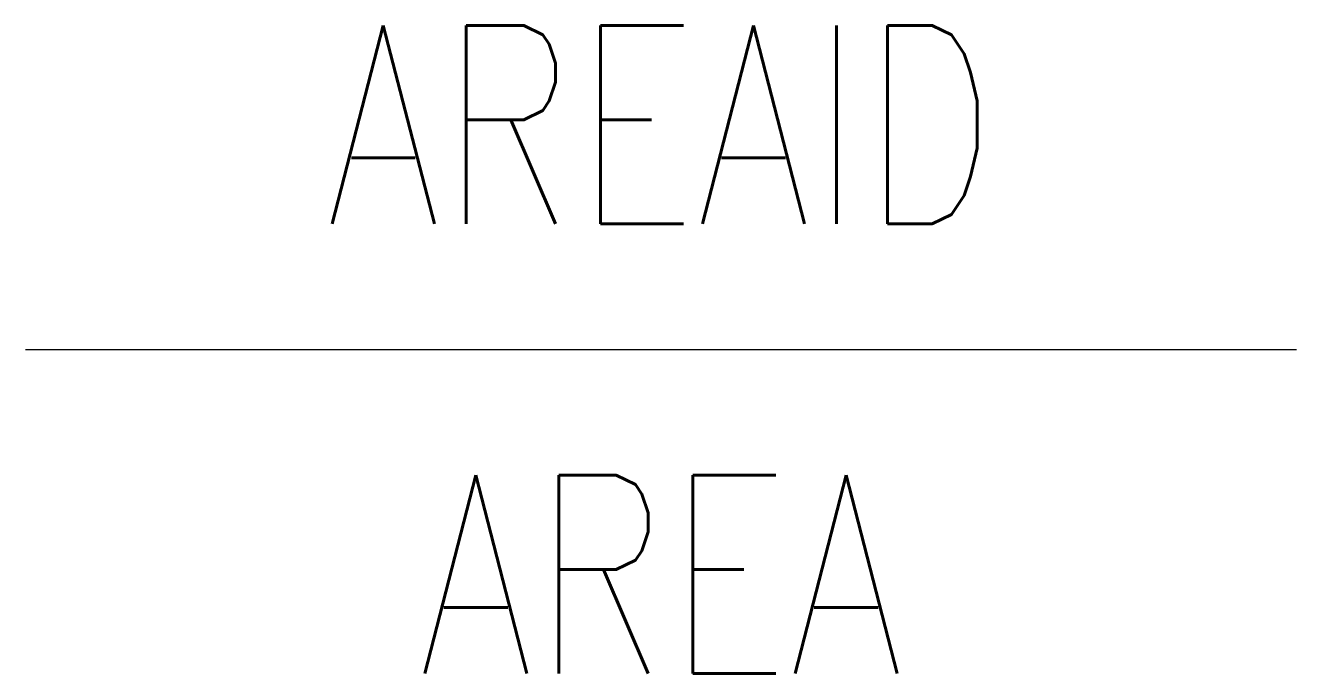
# Model space of a CAD drawing. Extents: x -0.3 to 0.3, y -0.153 to 0.153.
import ezdxf
from ezdxf.enums import TextEntityAlignment as Align

# ---------------------------------------------------------------- set-up
doc = ezdxf.new("R2010")
doc.units = 0
doc.header["$LTSCALE"] = 32
doc.header["$MEASUREMENT"] = 0
doc.layers.get('0').update_dxf_attribs({"linetype": 'CONTINUOUS'})
doc.styles.add('BRA-ATT', font='romans.shx', dxfattribs={"width": 0.75})

msp = doc.modelspace()

# ---------------------------------------------------------------- linework, layer by layer
msp.add_line((-0.3, 0), (0.3, 0))

# ---------------------------------------------------------------- texts
at = {"style": 'BRA-ATT', "width": 0.75}
for tag, p in [('AREAID', (0, 0.10625)), ('AREA', (0, -0.10625))]:
    msp.add_attdef(tag, text='', height=0.09375, dxfattribs=at).set_placement(p, align=Align.MIDDLE)

doc.saveas('drawing.dxf')
